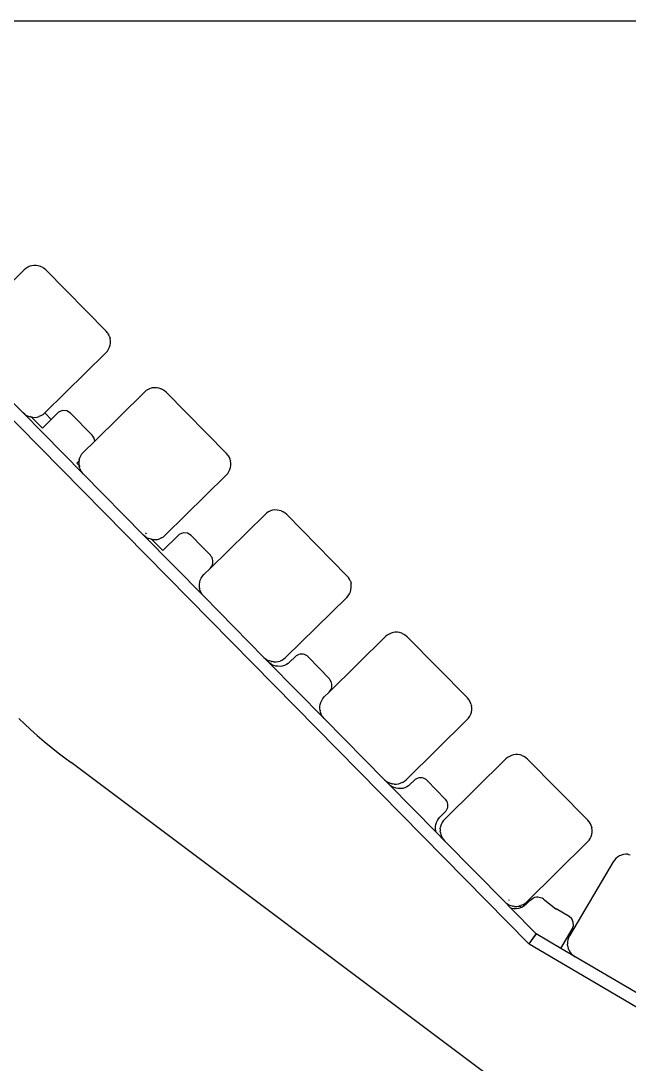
# Model space of a CAD drawing. Header units: inches. Extents: x 15 to 4613, y 7 to 3258.
# Drawn here: x 486.9 to 685.3, y 2282.2 to 2622.6 of the extents above; entities that cross this region are included whole.
import ezdxf

# ---------------------------------------------------------------- set-up
doc = ezdxf.new("R2010")
doc.units = ezdxf.units.IN
doc.header["$MEASUREMENT"] = 0

msp = doc.modelspace()

# ---------------------------------------------------------------- linework, layer by layer
for p, q in [((414.36, 2622.61), (2133.08, 2622.61)), ((487.97, 2541.39), (471.7, 2525.37)), ((488.52, 2541.85), (487.97, 2541.39)), ((489.12, 2542.24), (488.52, 2541.85)), ((489.77, 2542.53), (489.12, 2542.24)), ((490.46, 2542.72), (489.77, 2542.53)), ((491.16, 2542.82), (490.46, 2542.72)), ((491.88, 2542.81), (491.16, 2542.82)), ((492.58, 2542.71), (491.88, 2542.81)), ((493.27, 2542.5), (492.58, 2542.71)), ((493.46, 2542.41), (493.27, 2542.5)), ((493.46, 2542.41), (493.91, 2542.2)), ((493.91, 2542.2), (494.3, 2541.95)), ((494.36, 2541.91), (494.3, 2541.95)), ((494.41, 2541.85), (494.36, 2541.91)), ((494.51, 2541.81), (494.41, 2541.85)), ((495.04, 2541.34), (494.51, 2541.81)), ((514.69, 2521.38), (495.04, 2541.34)), ((652.63, 2321.41), (444.23, 2533.08)), ((515.15, 2520.84), (514.69, 2521.38)), ((515.19, 2520.74), (515.15, 2520.84)), ((515.25, 2520.69), (515.19, 2520.74)), ((515.29, 2520.63), (515.25, 2520.69)), ((515.33, 2520.55), (515.29, 2520.63)), ((515.33, 2520.55), (515.53, 2520.24)), ((515.73, 2519.78), (515.53, 2520.24)), ((515.8, 2519.63), (515.73, 2519.78)), ((515.82, 2519.59), (515.8, 2519.63)), ((515.82, 2519.59), (516.02, 2518.9)), ((515.5, 2515.45), (515.8, 2516.09)), ((515.8, 2516.09), (516, 2516.78)), ((516, 2516.78), (516.11, 2517.48)), ((516.12, 2518.19), (516.02, 2518.9)), ((516.11, 2517.48), (516.12, 2518.19)), ((487.61, 2494.72), (467.97, 2514.68)), ((494.68, 2494.67), (514.63, 2514.31)), ((514.63, 2514.31), (515.11, 2514.85)), ((515.11, 2514.85), (515.5, 2515.45)), ((528.41, 2502.33), (527.81, 2501.95)), ((529.06, 2502.62), (528.41, 2502.33)), ((529.75, 2502.82), (529.06, 2502.62)), ((530.45, 2502.91), (529.75, 2502.82)), ((531.17, 2502.91), (530.45, 2502.91)), ((531.87, 2502.8), (531.17, 2502.91)), ((532.55, 2502.59), (531.87, 2502.8)), ((532.55, 2502.59), (532.75, 2502.5)), ((532.75, 2502.5), (533.2, 2502.29)), ((533.2, 2502.29), (533.59, 2502.05)), ((527.26, 2501.49), (510.99, 2485.47)), ((527.81, 2501.95), (527.26, 2501.49)), ((533.65, 2502), (533.59, 2502.05)), ((533.65, 2502), (533.68, 2501.98)), ((533.7, 2501.94), (533.68, 2501.98)), ((533.8, 2501.9), (533.7, 2501.94)), ((534.33, 2501.43), (533.8, 2501.9)), ((553.98, 2481.48), (534.33, 2501.43)), ((500.52, 2495.44), (499.21, 2494.89)), ((501.93, 2495.33), (500.52, 2495.44)), ((503.14, 2494.59), (501.93, 2495.33)), ((488.15, 2494.25), (487.61, 2494.72)), ((487.61, 2494.72), (507.26, 2474.77)), ((488.25, 2494.21), (488.15, 2494.25)), ((488.3, 2494.15), (488.25, 2494.21)), ((488.32, 2494.14), (488.3, 2494.15)), ((488.35, 2494.11), (488.32, 2494.14)), ((488.35, 2494.11), (488.74, 2493.86)), ((488.74, 2493.86), (489.2, 2493.65)), ((489.39, 2493.56), (489.2, 2493.65)), ((490.07, 2493.35), (489.39, 2493.56)), ((490.2, 2493.47), (490.01, 2493.67)), ((490.07, 2493.35), (490.12, 2493.37)), ((490.12, 2493.37), (490.32, 2493.35)), ((490.32, 2493.35), (490.2, 2493.47)), ((490.32, 2493.35), (490.36, 2493.31)), ((490.36, 2493.31), (490.78, 2493.25)), ((493.91, 2489.71), (490.36, 2493.31)), ((490.78, 2493.25), (491.49, 2493.24)), ((491.49, 2493.24), (492.2, 2493.34)), ((492.2, 2493.34), (492.88, 2493.53)), ((493.54, 2493.82), (492.88, 2493.53)), ((493.54, 2493.82), (494.14, 2494.21)), ((498.9, 2494.62), (493.91, 2489.71)), ((494.14, 2494.21), (494.68, 2494.67)), ((496.78, 2492.54), (494.68, 2494.67)), ((499.21, 2494.89), (498.9, 2494.62)), ((510.16, 2487.46), (503.14, 2494.59)), ((507.31, 2481.84), (510.99, 2485.47)), ((510.8, 2486.48), (510.16, 2487.46)), ((510.99, 2485.47), (510.8, 2486.48)), ((506.84, 2481.31), (507.31, 2481.84)), ((505.13, 2478.31), (505.89, 2479.05)), ((505.89, 2477.54), (505.13, 2478.31)), ((505.89, 2479.05), (505.83, 2478.67)), ((505.83, 2478.67), (505.83, 2477.96)), ((505.89, 2479.05), (505.92, 2479.08)), ((505.92, 2479.08), (505.97, 2479.12)), ((505.94, 2479.38), (506.15, 2480.06)), ((505.98, 2479.24), (505.94, 2479.38)), ((505.98, 2479.24), (505.97, 2479.12)), ((506.15, 2480.06), (506.45, 2480.71)), ((506.45, 2480.71), (506.84, 2481.31)), ((554.44, 2480.94), (553.98, 2481.48)), ((554.48, 2480.83), (554.44, 2480.94)), ((554.51, 2480.82), (554.48, 2480.83)), ((554.54, 2480.78), (554.51, 2480.82)), ((554.58, 2480.73), (554.54, 2480.78)), ((554.62, 2480.65), (554.58, 2480.73)), ((554.82, 2480.33), (554.62, 2480.65)), ((555.02, 2479.88), (554.62, 2480.65)), ((555.02, 2479.88), (554.82, 2480.33)), ((555.04, 2479.83), (555.02, 2479.88)), ((555.04, 2479.83), (555.11, 2479.68)), ((555.19, 2479.37), (555.11, 2479.68)), ((555.19, 2479.37), (555.31, 2479)), ((555.4, 2478.29), (555.31, 2479)), ((555.4, 2477.58), (555.4, 2478.29)), ((505.83, 2477.96), (505.89, 2477.54)), ((505.93, 2477.5), (505.89, 2477.54)), ((505.94, 2477.3), (505.92, 2477.25)), ((506.12, 2476.57), (505.92, 2477.25)), ((505.93, 2477.5), (505.94, 2477.3)), ((506.24, 2477.19), (506.05, 2477.38)), ((506.12, 2476.57), (506.21, 2476.38)), ((506.41, 2475.92), (506.21, 2476.38)), ((506.61, 2475.6), (506.41, 2475.92)), ((506.61, 2475.6), (506.65, 2475.52)), ((506.65, 2475.52), (506.75, 2475.42)), ((506.79, 2475.31), (506.75, 2475.42)), ((507.26, 2474.77), (506.79, 2475.31)), ((553.92, 2474.41), (554.39, 2474.94)), ((554.39, 2474.94), (554.78, 2475.54)), ((554.78, 2475.54), (555.09, 2476.19)), ((555.09, 2476.19), (555.29, 2476.87)), ((555.29, 2476.87), (555.4, 2477.58)), ((526.9, 2454.82), (507.26, 2474.77)), ((533.97, 2454.76), (553.92, 2474.41)), ((566.55, 2461.58), (548.66, 2443.96)), ((567.09, 2462.04), (566.55, 2461.58)), ((567.7, 2462.43), (567.09, 2462.04)), ((568.35, 2462.72), (567.7, 2462.43)), ((569.03, 2462.91), (568.35, 2462.72)), ((569.74, 2463.01), (569.03, 2462.91)), ((570.46, 2463), (569.74, 2463.01)), ((571.16, 2462.9), (570.46, 2463)), ((571.84, 2462.69), (571.16, 2462.9)), ((571.84, 2462.69), (572.03, 2462.6)), ((572.03, 2462.6), (572.49, 2462.39)), ((572.8, 2462.19), (572.49, 2462.39)), ((572.88, 2462.14), (572.8, 2462.19)), ((572.92, 2462.1), (572.88, 2462.14)), ((572.92, 2462.1), (572.95, 2462.09)), ((572.95, 2462.09), (572.97, 2462.07)), ((572.99, 2462.04), (572.97, 2462.07)), ((573.09, 2462), (572.99, 2462.04)), ((573.62, 2461.53), (573.09, 2462)), ((593.27, 2441.57), (573.62, 2461.53)), ((527.44, 2454.35), (526.9, 2454.82)), ((526.9, 2454.82), (546.54, 2434.87)), ((527.72, 2455.37), (527.59, 2455.5)), ((527.84, 2455.24), (527.72, 2455.37)), ((538.19, 2454.71), (533.2, 2449.8)), ((533.43, 2454.3), (533.97, 2454.76)), ((538.5, 2454.98), (538.19, 2454.71)), ((539.81, 2455.54), (538.5, 2454.98)), ((541.22, 2455.43), (539.81, 2455.54)), ((542.43, 2454.68), (541.22, 2455.43)), ((545.98, 2451.07), (542.43, 2454.68)), ((527.54, 2454.31), (527.44, 2454.35)), ((527.54, 2454.31), (527.64, 2454.2)), ((527.64, 2454.2), (527.72, 2454.16)), ((527.72, 2454.16), (528.03, 2453.96)), ((528.03, 2453.96), (528.49, 2453.75)), ((528.68, 2453.66), (528.49, 2453.75)), ((529.36, 2453.45), (528.68, 2453.66)), ((529.36, 2453.45), (529.41, 2453.47)), ((529.41, 2453.47), (529.61, 2453.45)), ((529.61, 2453.45), (529.49, 2453.57)), ((529.61, 2453.45), (529.65, 2453.41)), ((529.65, 2453.41), (530.07, 2453.34)), ((533.2, 2449.8), (529.65, 2453.41)), ((530.07, 2453.34), (530.78, 2453.34)), ((530.78, 2453.34), (531.49, 2453.43)), ((531.49, 2453.43), (532.17, 2453.63)), ((532.82, 2453.92), (532.17, 2453.63)), ((532.82, 2453.92), (533.43, 2454.3)), ((548.71, 2448.23), (545.98, 2451.07)), ((549.01, 2447.87), (548.71, 2448.23)), ((549.25, 2447.46), (549.01, 2447.87)), ((548.66, 2443.96), (548.97, 2444.32)), ((548.97, 2444.32), (549.22, 2444.72)), ((549.22, 2444.72), (549.4, 2445.15)), ((549.43, 2447.02), (549.25, 2447.46)), ((549.4, 2445.15), (549.52, 2445.61)), ((549.53, 2446.56), (549.43, 2447.02)), ((549.52, 2445.61), (549.56, 2446.09)), ((549.56, 2446.09), (549.53, 2446.56)), ((545.74, 2440.8), (546.13, 2441.4)), ((546.13, 2441.4), (546.6, 2441.94)), ((546.6, 2441.94), (548.66, 2443.96)), ((593.73, 2441.03), (593.27, 2441.57)), ((593.77, 2440.93), (593.73, 2441.03)), ((593.83, 2440.88), (593.77, 2440.93)), ((593.87, 2440.83), (593.83, 2440.88)), ((593.91, 2440.74), (593.87, 2440.83)), ((545.12, 2438.77), (545.23, 2439.48)), ((545.12, 2438.06), (545.12, 2438.77)), ((545.2, 2437.59), (545.12, 2438.06)), ((545.2, 2437.59), (545.23, 2437.4)), ((545.23, 2439.48), (545.44, 2440.16)), ((545.44, 2440.16), (545.74, 2440.8)), ((594.11, 2440.43), (593.91, 2440.74)), ((594.31, 2439.97), (593.91, 2440.74)), ((594.31, 2439.97), (594.11, 2440.43)), ((594.38, 2439.82), (594.31, 2439.97)), ((594.4, 2439.78), (594.38, 2439.82)), ((594.4, 2439.78), (594.6, 2439.09)), ((594.58, 2436.97), (594.69, 2437.67)), ((594.69, 2438.38), (594.6, 2439.09)), ((594.69, 2437.67), (594.69, 2438.38)), ((545.23, 2437.4), (545.21, 2437.35)), ((545.33, 2436.98), (545.21, 2437.35)), ((545.41, 2436.66), (545.33, 2436.98)), ((545.41, 2436.66), (545.5, 2436.47)), ((545.7, 2436.01), (545.5, 2436.47)), ((545.9, 2435.7), (545.7, 2436.01)), ((545.9, 2435.7), (545.94, 2435.62)), ((545.94, 2435.62), (546.04, 2435.51)), ((546.08, 2435.41), (546.04, 2435.51)), ((546.54, 2434.87), (546.08, 2435.41)), ((566.19, 2414.91), (546.54, 2434.87)), ((573.26, 2414.86), (593.21, 2434.5)), ((593.21, 2434.5), (593.68, 2435.04)), ((593.68, 2435.04), (594.07, 2435.64)), ((594.07, 2435.64), (594.38, 2436.28)), ((594.38, 2436.28), (594.58, 2436.97)), ((605.84, 2421.68), (587.48, 2403.6)), ((606.38, 2422.14), (605.84, 2421.68)), ((606.99, 2422.52), (606.38, 2422.14)), ((607.64, 2422.81), (606.99, 2422.52)), ((608.32, 2423.01), (607.64, 2422.81)), ((609.03, 2423.1), (608.32, 2423.01)), ((609.74, 2423.1), (609.03, 2423.1)), ((610.45, 2422.99), (609.74, 2423.1)), ((611.13, 2422.79), (610.45, 2422.99)), ((611.13, 2422.79), (611.32, 2422.69)), ((611.32, 2422.69), (611.78, 2422.48)), ((611.78, 2422.48), (612.17, 2422.24)), ((612.23, 2422.19), (612.17, 2422.24)), ((612.23, 2422.19), (612.26, 2422.17)), ((612.27, 2422.13), (612.26, 2422.17)), ((612.38, 2422.09), (612.27, 2422.13)), ((612.91, 2421.62), (612.38, 2422.09)), ((632.56, 2401.67), (612.91, 2421.62)), ((566.19, 2414.91), (566.72, 2414.44)), ((566.19, 2414.91), (567.77, 2413.3)), ((566.72, 2414.44), (566.83, 2414.4)), ((566.83, 2414.4), (566.93, 2414.3)), ((566.93, 2414.3), (567.01, 2414.26)), ((567.01, 2414.26), (567.32, 2414.05)), ((567.32, 2414.05), (567.78, 2413.84)), ((567.97, 2413.75), (567.78, 2413.84)), ((568.28, 2413.67), (567.97, 2413.75)), ((568.65, 2413.54), (568.28, 2413.67)), ((570.78, 2413.53), (571.46, 2413.72)), ((572.11, 2414.02), (571.46, 2413.72)), ((572.11, 2414.02), (572.72, 2414.4)), ((572.72, 2414.4), (573.26, 2414.86)), ((576.39, 2415.13), (574.65, 2413.42)), ((576.75, 2415.44), (576.39, 2415.13)), ((577.15, 2415.68), (576.75, 2415.44)), ((577.59, 2415.85), (577.15, 2415.68)), ((578.04, 2415.96), (577.59, 2415.85)), ((578.51, 2415.99), (578.04, 2415.96)), ((578.98, 2415.95), (578.51, 2415.99)), ((579.43, 2415.83), (578.98, 2415.95)), ((579.86, 2415.64), (579.43, 2415.83)), ((580.25, 2415.39), (579.86, 2415.64)), ((580.61, 2415.08), (580.25, 2415.39)), ((587.54, 2407.87), (580.61, 2415.08)), ((567.81, 2413.26), (567.77, 2413.3)), ((568.11, 2413), (567.81, 2413.26)), ((567.81, 2413.26), (585.83, 2394.96)), ((568.71, 2412.61), (568.11, 2413)), ((568.65, 2413.54), (568.7, 2413.56)), ((568.7, 2413.56), (568.89, 2413.53)), ((569.35, 2412.31), (568.71, 2412.61)), ((569.36, 2413.44), (568.89, 2413.53)), ((570.04, 2412.1), (569.35, 2412.31)), ((569.36, 2413.44), (570.07, 2413.43)), ((570.74, 2412), (570.04, 2412.1)), ((570.07, 2413.43), (570.78, 2413.53)), ((571.46, 2411.99), (570.74, 2412)), ((572.16, 2412.09), (571.46, 2411.99)), ((572.85, 2412.28), (572.16, 2412.09)), ((573.5, 2412.57), (572.85, 2412.28)), ((574.1, 2412.96), (573.5, 2412.57)), ((574.65, 2413.42), (574.1, 2412.96)), ((587.84, 2407.5), (587.54, 2407.87)), ((588.08, 2407.1), (587.84, 2407.5)), ((588.25, 2406.66), (588.08, 2407.1)), ((585.89, 2402.03), (587.48, 2403.6)), ((587.48, 2403.6), (587.79, 2403.96)), ((587.79, 2403.96), (588.04, 2404.36)), ((588.04, 2404.36), (588.23, 2404.79)), ((588.23, 2404.79), (588.34, 2405.25)), ((588.35, 2406.2), (588.25, 2406.66)), ((588.34, 2405.25), (588.38, 2405.72)), ((588.38, 2405.72), (588.35, 2406.2)), ((584.52, 2399.57), (584.73, 2400.25)), ((584.73, 2400.25), (585.03, 2400.9)), ((585.03, 2400.9), (585.42, 2401.5)), ((585.42, 2401.5), (585.89, 2402.03)), ((633.02, 2401.13), (632.56, 2401.67)), ((633.06, 2401.02), (633.02, 2401.13)), ((633.09, 2401.01), (633.06, 2401.02)), ((633.11, 2400.98), (633.09, 2401.01)), ((633.16, 2400.92), (633.11, 2400.98)), ((633.2, 2400.84), (633.16, 2400.92)), ((633.4, 2400.52), (633.2, 2400.84)), ((633.6, 2400.07), (633.2, 2400.84)), ((633.6, 2400.07), (633.4, 2400.52)), ((633.61, 2400.03), (633.6, 2400.07)), ((633.61, 2400.03), (633.69, 2399.87)), ((584.41, 2398.87), (584.52, 2399.57)), ((584.41, 2398.15), (584.41, 2398.87)), ((584.49, 2397.69), (584.41, 2398.15)), ((584.49, 2397.69), (584.52, 2397.49)), ((584.52, 2397.49), (584.5, 2397.45)), ((584.62, 2397.08), (584.5, 2397.45)), ((584.7, 2396.76), (584.62, 2397.08)), ((584.7, 2396.76), (584.79, 2396.57)), ((584.99, 2396.11), (584.79, 2396.57)), ((633.66, 2396.38), (633.87, 2397.06)), ((633.77, 2399.56), (633.69, 2399.87)), ((633.77, 2399.56), (633.89, 2399.19)), ((633.87, 2397.06), (633.98, 2397.77)), ((633.98, 2398.48), (633.89, 2399.19)), ((633.98, 2397.77), (633.98, 2398.48)), ((486.19, 2394.97), (488.04, 2393.22)), ((488.04, 2393.22), (490.08, 2391.36)), ((585.19, 2395.79), (584.99, 2396.11)), ((585.19, 2395.79), (585.23, 2395.71)), ((585.23, 2395.71), (585.33, 2395.61)), ((585.37, 2395.5), (585.33, 2395.61)), ((585.83, 2394.96), (585.37, 2395.5)), ((605.48, 2375.01), (585.83, 2394.96)), ((612.55, 2374.95), (632.5, 2394.6)), ((632.5, 2394.6), (632.97, 2395.13)), ((632.97, 2395.13), (633.36, 2395.73)), ((633.36, 2395.73), (633.66, 2396.38)), ((490.08, 2391.36), (492.26, 2389.45)), ((492.26, 2389.45), (494.52, 2387.52)), ((494.52, 2387.52), (496.82, 2385.62)), ((496.82, 2385.62), (499.08, 2383.81)), ((499.08, 2383.81), (501.26, 2382.12)), ((647.61, 2383.1), (646.93, 2382.91)), ((648.32, 2383.2), (647.61, 2383.1)), ((649.03, 2383.19), (648.32, 2383.2)), ((649.74, 2383.09), (649.03, 2383.19)), ((650.42, 2382.88), (649.74, 2383.09)), ((501.26, 2382.12), (503.3, 2380.6)), ((987.15, 2017.73), (503.3, 2380.6)), ((645.13, 2381.77), (625.18, 2362.13)), ((645.67, 2382.24), (645.13, 2381.77)), ((646.28, 2382.62), (645.67, 2382.24)), ((646.93, 2382.91), (646.28, 2382.62)), ((650.42, 2382.88), (650.61, 2382.79)), ((650.61, 2382.79), (651.07, 2382.58)), ((651.38, 2382.38), (651.07, 2382.58)), ((651.46, 2382.33), (651.38, 2382.38)), ((651.5, 2382.29), (651.46, 2382.33)), ((651.5, 2382.29), (651.53, 2382.28)), ((651.53, 2382.28), (651.55, 2382.26)), ((651.56, 2382.23), (651.55, 2382.26)), ((651.66, 2382.19), (651.56, 2382.23)), ((652.2, 2381.72), (651.66, 2382.19)), ((671.84, 2361.77), (652.2, 2381.72)), ((605.48, 2375.01), (606.01, 2374.54)), ((607.04, 2373.41), (605.48, 2375.01)), ((606.01, 2374.54), (606.12, 2374.5)), ((606.12, 2374.5), (606.22, 2374.4)), ((606.22, 2374.4), (606.3, 2374.35)), ((606.3, 2374.35), (606.61, 2374.15)), ((606.61, 2374.15), (607.07, 2373.94)), ((607.07, 2373.39), (607.04, 2373.41)), ((607.26, 2373.85), (607.07, 2373.94)), ((607.4, 2373.1), (607.07, 2373.39)), ((607.07, 2373.39), (622.33, 2357.89)), ((607.57, 2373.77), (607.26, 2373.85)), ((608, 2372.71), (607.4, 2373.1)), ((607.94, 2373.64), (607.57, 2373.77)), ((607.94, 2373.64), (607.99, 2373.66)), ((607.99, 2373.66), (608.18, 2373.62)), ((608.65, 2373.53), (608.18, 2373.62)), ((608.65, 2373.53), (609.36, 2373.53)), ((609.36, 2373.53), (610.07, 2373.62)), ((610.07, 2373.62), (610.75, 2373.82)), ((611.4, 2374.11), (610.75, 2373.82)), ((611.4, 2374.11), (612.01, 2374.49)), ((612.01, 2374.49), (612.55, 2374.95)), ((613.39, 2373.05), (612.79, 2372.67)), ((613.94, 2373.51), (613.39, 2373.05)), ((615.21, 2374.77), (613.94, 2373.51)), ((615.57, 2375.07), (615.21, 2374.77)), ((615.98, 2375.32), (615.57, 2375.07)), ((616.41, 2375.49), (615.98, 2375.32)), ((616.87, 2375.6), (616.41, 2375.49)), ((617.33, 2375.63), (616.87, 2375.6)), ((617.8, 2375.58), (617.33, 2375.63)), ((618.25, 2375.47), (617.8, 2375.58)), ((618.68, 2375.28), (618.25, 2375.47)), ((619.08, 2375.03), (618.68, 2375.28)), ((619.43, 2374.71), (619.08, 2375.03)), ((619.43, 2374.71), (625.27, 2368.65)), ((608.64, 2372.41), (608, 2372.71)), ((609.33, 2372.2), (608.64, 2372.41)), ((610.03, 2372.09), (609.33, 2372.2)), ((610.74, 2372.09), (610.03, 2372.09)), ((611.45, 2372.18), (610.74, 2372.09)), ((612.14, 2372.38), (611.45, 2372.18)), ((612.79, 2372.67), (612.14, 2372.38)), ((625.27, 2368.65), (625.57, 2368.28)), ((625.57, 2368.28), (625.81, 2367.87)), ((625.81, 2367.87), (625.98, 2367.43)), ((626.07, 2366.03), (625.96, 2365.57)), ((625.98, 2367.43), (626.08, 2366.97)), ((626.11, 2366.5), (626.07, 2366.03)), ((626.08, 2366.97), (626.11, 2366.5)), ((623.15, 2362.27), (623.62, 2362.81)), ((623.62, 2362.81), (625.21, 2364.38)), ((625.52, 2364.73), (625.21, 2364.38)), ((625.77, 2365.13), (625.52, 2364.73)), ((625.96, 2365.57), (625.77, 2365.13)), ((622.14, 2359.64), (622.25, 2360.35)), ((622.14, 2358.93), (622.14, 2359.64)), ((622.25, 2360.35), (622.45, 2361.03)), ((622.45, 2361.03), (622.76, 2361.68)), ((622.76, 2361.68), (623.15, 2362.27)), ((623.7, 2358.96), (623.81, 2359.67)), ((624.01, 2360.35), (623.81, 2359.67)), ((624.32, 2361), (624.01, 2360.35)), ((624.71, 2361.59), (624.32, 2361)), ((625.18, 2362.13), (624.71, 2361.59)), ((672.31, 2361.22), (671.84, 2361.77)), ((672.35, 2361.12), (672.31, 2361.22)), ((672.4, 2361.07), (672.35, 2361.12)), ((672.45, 2361.02), (672.4, 2361.07)), ((672.49, 2360.93), (672.45, 2361.02)), ((672.69, 2360.62), (672.49, 2360.93)), ((672.89, 2360.16), (672.49, 2360.93)), ((672.89, 2360.16), (672.69, 2360.62)), ((672.96, 2360.01), (672.89, 2360.16)), ((672.98, 2359.97), (672.96, 2360.01)), ((672.98, 2359.97), (673.18, 2359.28)), ((673.27, 2358.58), (673.18, 2359.28)), ((622.23, 2358.22), (622.14, 2358.93)), ((622.33, 2357.89), (622.23, 2358.22)), ((622.33, 2357.89), (625.12, 2355.06)), ((623.7, 2358.96), (623.7, 2358.25)), ((623.78, 2357.78), (623.7, 2358.25)), ((623.78, 2357.78), (623.81, 2357.59)), ((623.81, 2357.59), (623.79, 2357.54)), ((623.79, 2357.54), (623.91, 2357.17)), ((623.91, 2357.17), (623.99, 2356.85)), ((623.99, 2356.85), (624.08, 2356.66)), ((624.28, 2356.2), (624.08, 2356.66)), ((624.48, 2355.89), (624.28, 2356.2)), ((624.48, 2355.89), (624.52, 2355.81)), ((624.52, 2355.81), (624.62, 2355.7)), ((672.26, 2355.23), (672.65, 2355.83)), ((672.65, 2355.83), (672.95, 2356.47)), ((672.95, 2356.47), (673.16, 2357.16)), ((673.16, 2357.16), (673.27, 2357.86)), ((673.27, 2357.86), (673.27, 2358.58)), ((624.62, 2355.7), (624.66, 2355.6)), ((624.66, 2355.6), (625.12, 2355.06)), ((625.12, 2355.06), (644.77, 2335.11)), ((651.84, 2335.05), (671.79, 2354.69)), ((671.79, 2354.69), (672.26, 2355.23)), ((680.99, 2349.33), (680.5, 2348.8)), ((681.54, 2349.78), (680.99, 2349.33)), ((682.15, 2350.14), (681.54, 2349.78)), ((682.81, 2350.42), (682.15, 2350.14)), ((683.5, 2350.6), (682.81, 2350.42)), ((684.21, 2350.68), (683.5, 2350.6)), ((684.92, 2350.66), (684.21, 2350.68)), ((684.92, 2350.66), (685.13, 2350.62)), ((685.13, 2350.62), (685.63, 2350.53)), ((680.1, 2348.22), (665.91, 2324.08)), ((680.5, 2348.8), (680.1, 2348.22)), ((646.26, 2335.62), (646.08, 2335.73)), ((652.94, 2335.55), (651.66, 2334.29)), ((652.94, 2335.55), (653.76, 2336.22)), ((653.76, 2336.22), (654.16, 2336.46)), ((654.16, 2336.46), (654.6, 2336.64)), ((654.6, 2336.64), (655.06, 2336.74)), ((655.06, 2336.74), (655.52, 2336.78)), ((655.52, 2336.78), (655.99, 2336.73)), ((655.99, 2336.73), (656.44, 2336.61)), ((656.44, 2336.61), (656.87, 2336.43)), ((656.87, 2336.43), (657.23, 2336.22)), ((657.23, 2336.22), (657.27, 2336.17)), ((657.27, 2336.17), (657.58, 2335.91)), ((657.62, 2335.86), (657.58, 2335.91)), ((657.62, 2335.86), (657.84, 2335.69)), ((657.84, 2335.69), (661.43, 2332.91)), ((644.77, 2335.11), (645.3, 2334.63)), ((644.77, 2335.11), (646.77, 2333.06)), ((645.3, 2334.63), (645.4, 2334.59)), ((645.4, 2334.59), (645.51, 2334.49)), ((645.51, 2334.49), (645.59, 2334.45)), ((645.59, 2334.45), (645.9, 2334.24)), ((645.9, 2334.24), (646.35, 2334.03)), ((646.55, 2333.94), (646.35, 2334.03)), ((646.86, 2333.86), (646.55, 2333.94)), ((647.06, 2332.98), (646.77, 2333.06)), ((646.77, 2333.06), (655.02, 2324.68)), ((647.23, 2333.74), (646.86, 2333.86)), ((647.76, 2332.87), (647.06, 2332.98)), ((647.23, 2333.74), (647.28, 2333.75)), ((647.28, 2333.75), (647.47, 2333.72)), ((647.93, 2333.63), (647.47, 2333.72)), ((648.47, 2332.86), (647.76, 2332.87)), ((647.93, 2333.63), (648.65, 2333.62)), ((649.18, 2332.96), (648.47, 2332.86)), ((648.65, 2333.62), (649.35, 2333.72)), ((649.87, 2333.15), (649.18, 2332.96)), ((649.35, 2333.72), (650.04, 2333.91)), ((650.21, 2333.31), (649.36, 2333.8)), ((650.52, 2333.45), (649.87, 2333.15)), ((650.69, 2334.21), (650.04, 2333.91)), ((651.12, 2333.83), (650.52, 2333.45)), ((650.69, 2334.21), (651.29, 2334.59)), ((651.66, 2334.29), (651.12, 2333.83)), ((651.29, 2334.59), (651.84, 2335.05)), ((661.43, 2332.91), (661.47, 2332.86)), ((665.73, 2330.36), (661.47, 2332.86)), ((666.6, 2329.58), (665.73, 2330.36)), ((667.11, 2328.53), (666.6, 2329.58)), ((667.18, 2327.36), (667.11, 2328.53)), ((663.03, 2319.97), (666.79, 2326.26)), ((666.79, 2326.26), (667.18, 2327.36)), ((655.02, 2324.68), (652.63, 2321.41)), ((652.68, 2321.41), (655.04, 2324.67)), ((663.03, 2319.97), (655.04, 2324.67)), ((665.25, 2322.06), (665.23, 2321.34)), ((665.37, 2322.76), (665.25, 2322.06)), ((665.59, 2323.44), (665.37, 2322.76)), ((665.91, 2324.08), (665.59, 2323.44)), ((665.91, 2324.08), (665.6, 2324.26)), ((652.68, 2321.41), (709.11, 2288.24)), ((667.69, 2317.23), (663.03, 2319.97)), ((665.3, 2320.63), (665.23, 2321.34)), ((665.3, 2320.63), (665.48, 2319.94)), ((665.68, 2319.52), (665.48, 2319.94)), ((665.68, 2319.52), (665.77, 2319.34)), ((665.77, 2319.34), (665.76, 2319.29)), ((665.76, 2319.29), (665.97, 2318.96)), ((665.97, 2318.96), (666.13, 2318.67)), ((666.13, 2318.67), (666.26, 2318.51)), ((666.58, 2318.12), (666.26, 2318.51)), ((666.85, 2317.87), (666.58, 2318.12)), ((666.85, 2317.87), (666.91, 2317.8)), ((666.91, 2317.8), (667.04, 2317.73)), ((667.04, 2317.73), (667.1, 2317.64)), ((667.1, 2317.64), (667.69, 2317.23)), ((691.83, 2303.04), (667.69, 2317.23))]:
    msp.add_line(p, q)

doc.saveas('drawing.dxf')
